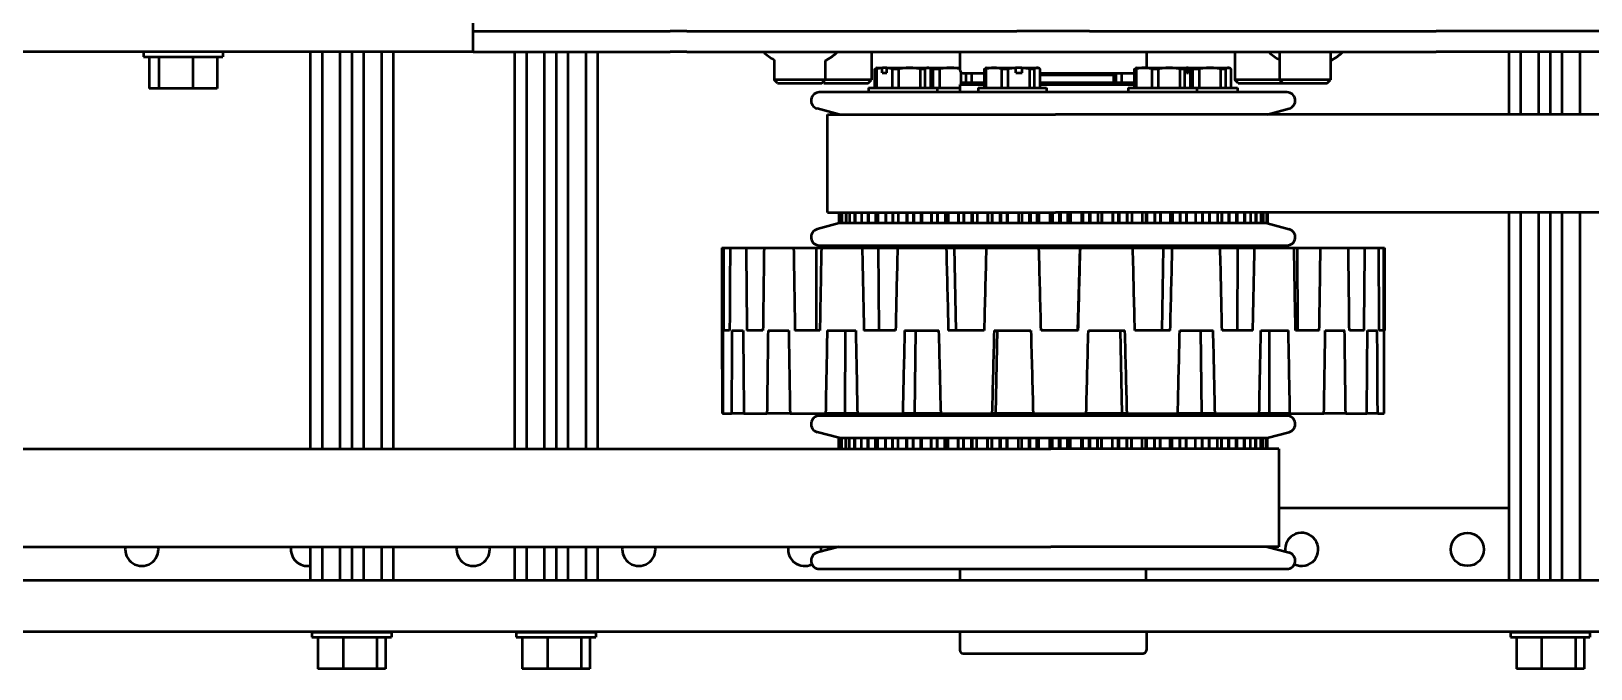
# Model space of a CAD drawing. Header units: inches. Extents: x 7.8 to 84, y 3.4 to 72.4.
# Drawn here: x 17.66 to 27.07, y 3.44 to 7.29 of the extents above; entities that cross this region are included whole.
import ezdxf

# ---------------------------------------------------------------- set-up
doc = ezdxf.new("R2010")
doc.units = ezdxf.units.IN
doc.header["$MEASUREMENT"] = 0
doc.layers.add('Visible (ANSI)', color=7, linetype='Continuous', lineweight=50)

msp = doc.modelspace()

# ---------------------------------------------------------------- linework, layer by layer
at = {"layer": 'Visible (ANSI)'}
for p, q in [((20.3246, 7.1615), (20.3246, 7.349)), ((20.3246, 7.2865), (20.7609, 7.2865)), ((20.7609, 7.2865), (20.862, 7.2865)), ((20.862, 7.2865), (21.5137, 7.2865)), ((21.6148, 7.2865), (21.5137, 7.2865)), ((21.6148, 7.2865), (23.6048, 7.2865)), ((24.0443, 7.2865), (23.6048, 7.2865)), ((24.0443, 7.2865), (26.0343, 7.2865)), ((26.0343, 7.2865), (26.1355, 7.2865)), ((26.7871, 7.2865), (26.1355, 7.2865)), ((26.8883, 7.2865), (26.7871, 7.2865)), ((27.3246, 7.2865), (26.8883, 7.2865)), ((20.3246, 7.1615), (9.5946, 7.1615)), ((18.3346, 7.1615), (18.3346, 7.1315)), ((18.8146, 7.1615), (18.8146, 7.1315)), ((19.3413, 7.1615), (19.3413, 4.7679)), ((19.4122, 7.1615), (19.4122, 4.7679)), ((19.5204, 7.1615), (19.5204, 4.7679)), ((19.5913, 7.1615), (19.5913, 4.7679)), ((19.6622, 7.1615), (19.6622, 4.7679)), ((19.7704, 7.1615), (19.7704, 4.7679)), ((19.8413, 7.1615), (19.8413, 4.7679)), ((20.3246, 7.1615), (20.7609, 7.1615)), ((20.5746, 7.1615), (20.5746, 4.7679)), ((20.6454, 7.1615), (20.6454, 4.7679)), ((20.7537, 7.1615), (20.7537, 4.7679)), ((20.7609, 7.1615), (20.862, 7.1615)), ((20.8246, 7.1615), (20.8246, 4.7679)), ((20.862, 7.1615), (21.5137, 7.1615)), ((20.8954, 7.1615), (20.8954, 4.7679)), ((21.0037, 7.1615), (21.0037, 4.7679)), ((21.0746, 7.1615), (21.0746, 4.7679)), ((21.6148, 7.1615), (21.5137, 7.1615)), ((21.6148, 7.1615), (26.0343, 7.1615)), ((22.7286, 7.1615), (22.7286, 6.9935)), ((23.2621, 7.1615), (23.2621, 7.0544)), ((24.3871, 7.1615), (24.3871, 7.0654)), ((24.9206, 7.1615), (24.9206, 6.9935)), ((25.191, 7.1615), (25.191, 6.9935)), ((25.499, 7.1615), (25.499, 6.9935)), ((26.0343, 7.1615), (26.1355, 7.1615)), ((26.7871, 7.1615), (26.1355, 7.1615)), ((26.5746, 7.1615), (26.5746, 6.7844)), ((26.6454, 7.1615), (26.6454, 6.7844)), ((26.7537, 7.1615), (26.7537, 6.7844)), ((26.8883, 7.1615), (26.7871, 7.1615)), ((26.8246, 7.1615), (26.8246, 6.7844)), ((27.3246, 7.1615), (26.8883, 7.1615)), ((26.8954, 7.1615), (26.8954, 6.7844)), ((27.0037, 7.1615), (27.0037, 6.7844)), ((18.3346, 7.1315), (18.8146, 7.1315)), ((18.3692, 7.1315), (18.3692, 6.9415)), ((18.4267, 7.1315), (18.4267, 6.9415)), ((18.6321, 7.1315), (18.6321, 6.9415)), ((18.7799, 7.1315), (18.7799, 6.9415)), ((22.141, 7.1142), (22.141, 6.9935)), ((22.449, 7.1094), (22.449, 6.9935)), ((22.7618, 7.0654), (22.7561, 7.0627)), ((22.7618, 7.0654), (22.7942, 7.0654)), ((22.7934, 7.0648), (22.7942, 7.0654)), ((22.7934, 7.0352), (22.7934, 7.0648)), ((22.8217, 7.0654), (22.7942, 7.0654)), ((22.8217, 7.0654), (22.8209, 7.0648)), ((22.8209, 7.0352), (22.8209, 7.0648)), ((22.8217, 7.0654), (22.9579, 7.0654)), ((22.9579, 7.0654), (23.0688, 7.0654)), ((23.0688, 7.0654), (23.0743, 7.0654)), ((23.0743, 7.0654), (23.2042, 7.0654)), ((23.0743, 7.0654), (23.08, 7.0627)), ((23.2042, 7.0654), (23.2621, 7.0654)), ((23.422, 7.0654), (23.4163, 7.0627)), ((23.422, 7.0654), (23.4673, 7.0654)), ((23.4673, 7.0654), (23.5989, 7.0654)), ((23.6367, 7.0654), (23.5989, 7.0654)), ((23.5992, 7.0648), (23.5989, 7.0654)), ((23.5992, 7.0352), (23.5992, 7.0648)), ((23.6367, 7.0654), (23.729, 7.0654)), ((23.6367, 7.0654), (23.637, 7.0648)), ((23.637, 7.0352), (23.637, 7.0648)), ((23.729, 7.0654), (23.7345, 7.0654)), ((23.7345, 7.0654), (23.7402, 7.0627)), ((24.3286, 7.0654), (24.3229, 7.0627)), ((24.3286, 7.0654), (24.3739, 7.0654)), ((24.3739, 7.0654), (24.5246, 7.0654)), ((24.5246, 7.0654), (24.6292, 7.0654)), ((24.6395, 7.0654), (24.6292, 7.0654)), ((24.6304, 7.0648), (24.6292, 7.0654)), ((24.6304, 7.0352), (24.6304, 7.0648)), ((24.6395, 7.0654), (24.6411, 7.0654)), ((24.6395, 7.0654), (24.6407, 7.0648)), ((24.6407, 7.0352), (24.6407, 7.0648)), ((24.6411, 7.0654), (24.7709, 7.0654)), ((24.6411, 7.0654), (24.6467, 7.0627)), ((24.7709, 7.0654), (24.8819, 7.0654)), ((24.8819, 7.0654), (24.8874, 7.0654)), ((24.8874, 7.0654), (24.8931, 7.0627)), ((22.449, 6.9935), (22.141, 6.9935)), ((22.161, 6.9735), (22.141, 6.9935)), ((22.161, 6.9735), (22.429, 6.9735)), ((22.429, 6.9735), (22.449, 6.9935)), ((22.4406, 6.9735), (22.4348, 6.9793)), ((22.4406, 6.9735), (22.7086, 6.9735)), ((22.7286, 6.9935), (22.449, 6.9935)), ((22.7086, 6.9735), (22.7286, 6.9935)), ((22.7494, 7.0587), (22.7591, 7.0587)), ((22.7494, 6.9446), (22.7494, 7.0587)), ((22.7591, 7.0587), (22.7591, 6.9446)), ((22.7934, 7.0352), (22.8209, 7.0352)), ((22.8551, 7.0587), (22.8919, 7.0587)), ((22.8551, 6.9446), (22.8551, 7.0587)), ((22.8919, 7.0587), (22.8919, 6.9446)), ((23.0238, 7.0587), (23.0509, 7.0587)), ((23.0238, 6.9446), (23.0238, 7.0587)), ((23.0509, 7.0587), (23.0509, 6.9446)), ((23.0867, 6.9446), (23.0867, 7.0587)), ((23.1015, 7.0587), (23.1383, 7.0587)), ((23.1015, 6.9446), (23.1015, 7.0587)), ((23.1383, 7.0587), (23.1383, 6.9446)), ((23.2726, 6.9744), (23.2626, 6.9644)), ((23.2701, 6.9719), (23.2701, 7.0383)), ((23.4096, 6.9744), (23.2726, 6.9744)), ((23.2821, 7.0344), (23.4096, 7.0344)), ((23.2972, 7.0344), (23.2972, 6.9744)), ((23.333, 6.9744), (23.333, 7.0344)), ((23.4096, 7.0587), (23.4193, 7.0587)), ((23.4096, 6.9446), (23.4096, 7.0587)), ((23.4193, 7.0587), (23.4193, 6.9446)), ((23.5154, 7.0587), (23.5522, 7.0587)), ((23.5154, 6.9446), (23.5154, 7.0587)), ((23.5522, 7.0587), (23.5522, 6.9446)), ((23.5992, 7.0352), (23.637, 7.0352)), ((23.684, 7.0587), (23.7111, 7.0587)), ((23.684, 6.9446), (23.684, 7.0587)), ((23.7111, 7.0587), (23.7111, 6.9446)), ((23.7469, 6.9446), (23.7469, 7.0587)), ((23.7469, 7.0344), (24.3161, 7.0344)), ((23.7469, 7.0244), (24.1883, 7.0244)), ((24.3161, 6.9744), (23.7469, 6.9744)), ((24.1783, 7.0344), (24.1883, 7.0244)), ((24.1883, 7.0244), (24.1883, 6.9744)), ((24.2037, 7.0344), (24.2037, 6.9744)), ((24.2396, 6.9744), (24.2396, 7.0344)), ((24.3161, 7.0587), (24.3258, 7.0587)), ((24.3161, 6.9446), (24.3161, 7.0587)), ((24.3258, 7.0587), (24.3258, 6.9446)), ((24.4219, 7.0587), (24.4587, 7.0587)), ((24.4219, 6.9446), (24.4219, 7.0587)), ((24.4587, 7.0587), (24.4587, 6.9446)), ((24.5906, 7.0587), (24.6176, 7.0587)), ((24.5906, 6.9446), (24.5906, 7.0587)), ((24.6176, 7.0587), (24.6176, 6.9446)), ((24.6304, 7.0352), (24.6407, 7.0352)), ((24.6535, 6.9446), (24.6535, 7.0587)), ((24.6682, 7.0587), (24.705, 7.0587)), ((24.6682, 6.9446), (24.6682, 7.0587)), ((24.705, 7.0587), (24.705, 6.9446)), ((24.8369, 7.0587), (24.864, 7.0587)), ((24.8369, 6.9446), (24.8369, 7.0587)), ((24.864, 7.0587), (24.864, 6.9446)), ((24.8998, 6.9446), (24.8998, 7.0587)), ((25.191, 6.9935), (24.9206, 6.9935)), ((24.9406, 6.9735), (24.9206, 6.9935)), ((24.9406, 6.9735), (25.2086, 6.9735)), ((25.499, 6.9935), (25.191, 6.9935)), ((25.211, 6.9735), (25.191, 6.9935)), ((25.2086, 6.9735), (25.2098, 6.9747)), ((25.211, 6.9735), (25.479, 6.9735)), ((25.479, 6.9735), (25.499, 6.9935)), ((18.4267, 6.9415), (18.3692, 6.9415)), ((18.6321, 6.9415), (18.4267, 6.9415)), ((18.7799, 6.9415), (18.6321, 6.9415)), ((25.2357, 6.9183), (22.4134, 6.9183)), ((22.7111, 6.9446), (23.1251, 6.9446)), ((22.7111, 6.9446), (22.7111, 6.9183)), ((23.1251, 6.9446), (23.2626, 6.9446)), ((23.1251, 6.9446), (23.1251, 6.9183)), ((23.2626, 6.9644), (23.4096, 6.9644)), ((23.2626, 6.9183), (23.2626, 6.9644)), ((23.3713, 6.9446), (23.7853, 6.9446)), ((23.3713, 6.9446), (23.3713, 6.9183)), ((23.7469, 6.9644), (24.3161, 6.9644)), ((23.7853, 6.9446), (23.7853, 6.9183)), ((24.2778, 6.9446), (24.6918, 6.9446)), ((24.2778, 6.9446), (24.2778, 6.9183)), ((24.6918, 6.9446), (24.9381, 6.9446)), ((24.6918, 6.9446), (24.6918, 6.9183)), ((24.9381, 6.9446), (24.9381, 6.9183)), ((22.5333, 6.7844), (22.4005, 6.82)), ((22.4629, 6.7844), (23.8388, 6.7844)), ((22.4629, 6.1938), (22.4629, 6.7844)), ((35.9542, 6.7844), (23.8388, 6.7844)), ((25.1158, 6.7844), (25.2486, 6.82)), ((22.5333, 6.1284), (22.4005, 6.0928)), ((22.4629, 6.1938), (23.8388, 6.1938)), ((22.5311, 6.1938), (22.5311, 6.1284)), ((22.5323, 6.1284), (22.5311, 6.1284)), ((22.5311, 6.1284), (22.5311, 6.1284)), ((22.5351, 6.1284), (22.5323, 6.1284)), ((22.5491, 6.1284), (22.5351, 6.1284)), ((22.5472, 6.1938), (22.5472, 6.1284)), ((22.5491, 6.1938), (22.5491, 6.1284)), ((22.5494, 6.1284), (22.5491, 6.1284)), ((22.5558, 6.1284), (22.5494, 6.1284)), ((22.5599, 6.1284), (22.5558, 6.1284)), ((22.5953, 6.1284), (22.5599, 6.1284)), ((22.5729, 6.1938), (22.5729, 6.1284)), ((22.5764, 6.1938), (22.5764, 6.1284)), ((22.5953, 6.1938), (22.5953, 6.1284)), ((22.5961, 6.1284), (22.5953, 6.1284)), ((22.6077, 6.1284), (22.5961, 6.1284)), ((22.6128, 6.1284), (22.6077, 6.1284)), ((22.6686, 6.1284), (22.6128, 6.1284)), ((22.6265, 6.1938), (22.6265, 6.1284)), ((22.63, 6.1938), (22.63, 6.1284)), ((22.6686, 6.1938), (22.6686, 6.1284)), ((22.6702, 6.1284), (22.6686, 6.1284)), ((22.6868, 6.1284), (22.6702, 6.1284)), ((22.6929, 6.1284), (22.6868, 6.1284)), ((22.7674, 6.1284), (22.6929, 6.1284)), ((22.7069, 6.1938), (22.7069, 6.1284)), ((22.7102, 6.1938), (22.7102, 6.1284)), ((22.7526, 6.1938), (22.7526, 6.1284)), ((22.7548, 6.1938), (22.7548, 6.1284)), ((22.7673, 6.1938), (22.7673, 6.1284)), ((22.7702, 6.1284), (22.7674, 6.1284)), ((22.7912, 6.1284), (22.7702, 6.1284)), ((22.7982, 6.1284), (22.7912, 6.1284)), ((22.8897, 6.1284), (22.7982, 6.1284)), ((22.8123, 6.1938), (22.8123, 6.1284)), ((22.8153, 6.1938), (22.8153, 6.1284)), ((22.8558, 6.1938), (22.8558, 6.1284)), ((22.8581, 6.1938), (22.8581, 6.1284)), ((22.8894, 6.1938), (22.8894, 6.1284)), ((22.8937, 6.1284), (22.8897, 6.1284)), ((22.9188, 6.1284), (22.8937, 6.1284)), ((22.9264, 6.1284), (22.9188, 6.1284)), ((23.0329, 6.1284), (22.9264, 6.1284)), ((22.9403, 6.1938), (22.9403, 6.1284)), ((22.943, 6.1938), (22.943, 6.1284)), ((22.9807, 6.1938), (22.9807, 6.1284)), ((22.9829, 6.1938), (22.9829, 6.1284)), ((23.0267, 6.1938), (23.0267, 6.1284)), ((23.0317, 6.1938), (23.0317, 6.1284)), ((23.032, 6.1938), (23.032, 6.1284)), ((23.038, 6.1284), (23.0329, 6.1284)), ((23.0666, 6.1284), (23.038, 6.1284)), ((23.0747, 6.1284), (23.0666, 6.1284)), ((23.1938, 6.1284), (23.0747, 6.1284)), ((23.088, 6.1938), (23.088, 6.1284)), ((23.0904, 6.1938), (23.0904, 6.1284)), ((23.1244, 6.1938), (23.1244, 6.1284)), ((23.1266, 6.1938), (23.1266, 6.1284)), ((23.172, 6.1938), (23.172, 6.1284)), ((23.1775, 6.1938), (23.1775, 6.1284)), ((23.1919, 6.1938), (23.1919, 6.1284)), ((23.1998, 6.1284), (23.1938, 6.1284)), ((23.2313, 6.1284), (23.1998, 6.1284)), ((23.2398, 6.1284), (23.2313, 6.1284)), ((23.3687, 6.1284), (23.2398, 6.1284)), ((23.2522, 6.1938), (23.2522, 6.1284)), ((23.2542, 6.1938), (23.2542, 6.1284)), ((23.2838, 6.1938), (23.2838, 6.1284)), ((23.2859, 6.1938), (23.2859, 6.1284)), ((23.3318, 6.1938), (23.3318, 6.1284)), ((23.3378, 6.1938), (23.3378, 6.1284)), ((23.3653, 6.1938), (23.3653, 6.1284)), ((23.3757, 6.1284), (23.3687, 6.1284)), ((23.4092, 6.1284), (23.3757, 6.1284)), ((23.4179, 6.1284), (23.4092, 6.1284)), ((23.5539, 6.1284), (23.4179, 6.1284)), ((23.4292, 6.1938), (23.4292, 6.1284)), ((23.4307, 6.1938), (23.4307, 6.1284)), ((23.4553, 6.1938), (23.4553, 6.1284)), ((23.4571, 6.1938), (23.4571, 6.1284)), ((23.5026, 6.1938), (23.5026, 6.1284)), ((23.5089, 6.1938), (23.5089, 6.1284)), ((23.5448, 6.1938), (23.5448, 6.1284)), ((23.5458, 6.1938), (23.5458, 6.1284)), ((23.5484, 6.1938), (23.5484, 6.1284)), ((23.5615, 6.1284), (23.5539, 6.1284)), ((23.5965, 6.1284), (23.5615, 6.1284)), ((23.6051, 6.1284), (23.5965, 6.1284)), ((23.7451, 6.1284), (23.6051, 6.1284)), ((23.615, 6.1938), (23.615, 6.1284)), ((23.616, 6.1938), (23.616, 6.1284)), ((23.635, 6.1938), (23.635, 6.1284)), ((23.6366, 6.1938), (23.6366, 6.1284)), ((23.6806, 6.1938), (23.6806, 6.1284)), ((23.6871, 6.1938), (23.6871, 6.1284)), ((23.7268, 6.1938), (23.7268, 6.1284)), ((23.7281, 6.1938), (23.7281, 6.1284)), ((23.7376, 6.1938), (23.7376, 6.1284)), ((23.7378, 6.1938), (23.7378, 6.1284)), ((23.7532, 6.1284), (23.7451, 6.1284)), ((23.7888, 6.1284), (23.7532, 6.1284)), ((23.7972, 6.1284), (23.7888, 6.1284)), ((23.9381, 6.1284), (23.7972, 6.1284)), ((23.8055, 6.1938), (23.8055, 6.1284)), ((23.806, 6.1938), (23.806, 6.1284)), ((23.8189, 6.1938), (23.8189, 6.1284)), ((23.8203, 6.1938), (23.8203, 6.1284)), ((36.4519, 6.1938), (23.8388, 6.1938)), ((23.8618, 6.1938), (23.8618, 6.1284)), ((23.8684, 6.1938), (23.8684, 6.1284)), ((23.9111, 6.1938), (23.9111, 6.1284)), ((23.9126, 6.1938), (23.9126, 6.1284)), ((23.9283, 6.1938), (23.9283, 6.1284)), ((23.929, 6.1938), (23.929, 6.1284)), ((23.9465, 6.1284), (23.9381, 6.1284)), ((23.982, 6.1284), (23.9465, 6.1284)), ((23.9899, 6.1284), (23.982, 6.1284)), ((24.1285, 6.1284), (23.9899, 6.1284)), ((23.9964, 6.1938), (23.9964, 6.1284)), ((23.9964, 6.1938), (23.9964, 6.1284)), ((24.003, 6.1938), (24.003, 6.1284)), ((24.0041, 6.1938), (24.0041, 6.1284)), ((24.0422, 6.1938), (24.0422, 6.1284)), ((24.0487, 6.1938), (24.0487, 6.1284)), ((24.0934, 6.1938), (24.0934, 6.1284)), ((24.0952, 6.1938), (24.0952, 6.1284)), ((24.1167, 6.1938), (24.1167, 6.1284)), ((24.1179, 6.1938), (24.1179, 6.1284)), ((24.1371, 6.1284), (24.1285, 6.1284)), ((24.1716, 6.1284), (24.1371, 6.1284)), ((24.1789, 6.1284), (24.1716, 6.1284)), ((24.3122, 6.1284), (24.1789, 6.1284)), ((24.1835, 6.1938), (24.1835, 6.1284)), ((24.1839, 6.1938), (24.1839, 6.1284)), ((24.2177, 6.1938), (24.2177, 6.1284)), ((24.224, 6.1938), (24.224, 6.1284)), ((24.2697, 6.1938), (24.2697, 6.1284)), ((24.2717, 6.1938), (24.2717, 6.1284)), ((24.2986, 6.1938), (24.2986, 6.1284)), ((24.3003, 6.1938), (24.3003, 6.1284)), ((24.3207, 6.1284), (24.3122, 6.1284)), ((24.3535, 6.1284), (24.3207, 6.1284)), ((24.36, 6.1284), (24.3535, 6.1284)), ((24.4849, 6.1284), (24.36, 6.1284)), ((24.3627, 6.1938), (24.3627, 6.1284)), ((24.3845, 6.1938), (24.3845, 6.1284)), ((24.3903, 6.1938), (24.3903, 6.1284)), ((24.4361, 6.1938), (24.4361, 6.1284)), ((24.4382, 6.1938), (24.4382, 6.1284)), ((24.4699, 6.1938), (24.4699, 6.1284)), ((24.4721, 6.1938), (24.4721, 6.1284)), ((24.4933, 6.1284), (24.4849, 6.1284)), ((24.5235, 6.1284), (24.4933, 6.1284)), ((24.5292, 6.1284), (24.5235, 6.1284)), ((24.6429, 6.1284), (24.5292, 6.1284)), ((24.5306, 6.1938), (24.5306, 6.1284)), ((24.5387, 6.1938), (24.5387, 6.1284)), ((24.544, 6.1938), (24.544, 6.1284)), ((24.5888, 6.1938), (24.5888, 6.1284)), ((24.591, 6.1938), (24.591, 6.1284)), ((24.6268, 6.1938), (24.6268, 6.1284)), ((24.6293, 6.1938), (24.6293, 6.1284)), ((24.6509, 6.1284), (24.6429, 6.1284)), ((24.678, 6.1284), (24.6509, 6.1284)), ((24.6826, 6.1284), (24.678, 6.1284)), ((24.7826, 6.1284), (24.6826, 6.1284)), ((24.6832, 6.1938), (24.6832, 6.1284)), ((24.7244, 6.1938), (24.7244, 6.1284)), ((24.7267, 6.1938), (24.7267, 6.1284)), ((24.7657, 6.1938), (24.7657, 6.1284)), ((24.7686, 6.1938), (24.7686, 6.1284)), ((24.79, 6.1284), (24.7826, 6.1284)), ((24.8133, 6.1284), (24.79, 6.1284)), ((24.8168, 6.1284), (24.8133, 6.1284)), ((24.901, 6.1284), (24.8168, 6.1284)), ((24.817, 6.1938), (24.817, 6.1284)), ((24.84, 6.1938), (24.84, 6.1284)), ((24.8422, 6.1938), (24.8422, 6.1284)), ((24.8837, 6.1938), (24.8837, 6.1284)), ((24.8868, 6.1938), (24.8868, 6.1284)), ((24.9076, 6.1284), (24.901, 6.1284)), ((24.9266, 6.1284), (24.9076, 6.1284)), ((24.9289, 6.1284), (24.9266, 6.1284)), ((24.9289, 6.1938), (24.9289, 6.1284)), ((24.9953, 6.1284), (24.9289, 6.1284)), ((24.9328, 6.1938), (24.9328, 6.1284)), ((24.935, 6.1938), (24.935, 6.1284)), ((24.978, 6.1938), (24.978, 6.1284)), ((24.9813, 6.1938), (24.9813, 6.1284)), ((25.0009, 6.1284), (24.9953, 6.1284)), ((25.0153, 6.1284), (25.0009, 6.1284)), ((25.0165, 6.1284), (25.0153, 6.1284)), ((25.0165, 6.1938), (25.0165, 6.1284)), ((25.0634, 6.1284), (25.0165, 6.1284)), ((25.0465, 6.1938), (25.0465, 6.1284)), ((25.05, 6.1938), (25.05, 6.1284)), ((25.068, 6.1284), (25.0634, 6.1284)), ((25.0774, 6.1284), (25.068, 6.1284)), ((25.0779, 6.1284), (25.0774, 6.1284)), ((25.0779, 6.1938), (25.0779, 6.1284)), ((25.1038, 6.1284), (25.0779, 6.1284)), ((25.0877, 6.1938), (25.0877, 6.1284)), ((25.0912, 6.1938), (25.0912, 6.1284)), ((25.1073, 6.1284), (25.1038, 6.1284)), ((25.1115, 6.1284), (25.1073, 6.1284)), ((25.1115, 6.1938), (25.1115, 6.1284)), ((25.1158, 6.1284), (25.1115, 6.1284)), ((25.1115, 6.1284), (25.1115, 6.1284)), ((25.118, 6.1284), (25.1158, 6.1284)), ((25.1158, 6.1284), (25.2486, 6.0928)), ((25.118, 6.1938), (25.118, 6.1284)), ((26.5746, 6.1938), (26.5746, 3.974)), ((26.6454, 6.1938), (26.6454, 3.974)), ((26.7537, 6.1938), (26.7537, 3.974)), ((26.8246, 6.1938), (26.8246, 3.974)), ((26.8954, 6.1938), (26.8954, 3.974)), ((27.0037, 6.1938), (27.0037, 3.974)), ((21.8246, 5.9809), (21.8346, 5.9809)), ((21.8246, 5.9809), (21.8246, 5.4809)), ((21.8346, 5.9809), (21.875, 5.9809)), ((21.875, 5.9809), (21.9714, 5.9809)), ((21.9714, 5.9809), (22.0798, 5.9809)), ((22.0798, 5.9809), (22.2584, 5.9809)), ((22.2584, 5.9809), (22.3948, 5.9809)), ((22.3948, 5.9809), (22.3938, 5.4809)), ((22.3948, 5.9809), (22.4258, 5.9809)), ((22.4134, 5.9945), (25.2357, 5.9945)), ((22.4258, 5.9809), (22.6723, 5.9809)), ((22.6723, 5.9809), (22.7685, 5.9809)), ((22.7685, 5.9809), (22.8852, 5.9809)), ((22.7685, 5.9809), (22.7728, 5.4809)), ((22.8852, 5.9809), (23.1795, 5.9809)), ((23.1795, 5.9809), (23.2278, 5.9809)), ((23.2278, 5.9809), (23.4208, 5.9809)), ((23.2278, 5.9809), (23.237, 5.4809)), ((23.4208, 5.9809), (23.739, 5.9809)), ((23.739, 5.9809), (23.9853, 5.9809)), ((23.9853, 5.9809), (23.9725, 5.4809)), ((23.9853, 5.9809), (23.989, 5.9809)), ((23.989, 5.9809), (24.3054, 5.9809)), ((24.3054, 5.9809), (24.4887, 5.9809)), ((24.4887, 5.9809), (24.4801, 5.4809)), ((24.4887, 5.9809), (24.5439, 5.9809)), ((24.5439, 5.9809), (24.8329, 5.9809)), ((24.6633, 5.9945), (24.6636, 5.981)), ((24.8156, 5.9945), (24.8159, 5.9809)), ((24.8329, 5.9809), (24.9382, 5.9809)), ((24.9382, 5.9809), (24.9346, 5.4809)), ((24.9382, 5.9809), (25.0405, 5.9809)), ((25.0405, 5.9809), (25.2787, 5.9809)), ((25.2787, 5.9809), (25.2975, 5.9809)), ((25.2975, 5.9809), (25.4386, 5.9809)), ((25.2975, 5.9809), (25.2992, 5.4809)), ((25.4386, 5.9809), (25.6066, 5.9809)), ((25.6066, 5.9809), (25.706, 5.9809)), ((25.706, 5.9809), (25.7902, 5.9809)), ((25.7902, 5.9809), (25.8209, 5.9809)), ((25.8209, 5.9809), (25.8246, 5.9809)), ((25.8246, 5.9809), (25.8246, 5.4809)), ((21.8246, 5.4809), (21.8303, 5.4809)), ((21.8721, 5.4809), (21.8359, 5.4809)), ((21.8864, 5.4809), (21.9537, 5.4809)), ((22.0734, 5.4809), (21.9764, 5.4809)), ((22.104, 5.4809), (22.2287, 5.4809)), ((22.4165, 5.4809), (22.2666, 5.4809)), ((22.461, 5.4809), (22.633, 5.4809)), ((22.5689, 4.9809), (22.5705, 5.4809)), ((22.8737, 5.4809), (22.6831, 5.4809)), ((22.9284, 5.4809), (23.1338, 5.4809)), ((22.9896, 4.9809), (22.9964, 5.4809)), ((23.4079, 5.4809), (23.192, 5.4809)), ((23.4684, 5.4809), (23.6905, 5.4809)), ((23.4781, 4.9809), (23.4894, 5.4809)), ((23.9759, 5.4809), (23.7521, 5.4809)), ((24.0373, 5.4809), (24.2582, 5.4809)), ((24.2413, 4.9809), (24.2304, 5.4809)), ((24.5316, 5.4809), (24.3182, 5.4809)), ((24.589, 5.4809), (24.7907, 5.4809)), ((24.7226, 4.9809), (24.7165, 5.4809)), ((25.0301, 5.4809), (24.8442, 5.4809)), ((25.0787, 5.4809), (25.2449, 5.4809)), ((25.1312, 4.9809), (25.1302, 5.4809)), ((25.4308, 5.4809), (25.2876, 5.4809)), ((25.4668, 5.4809), (25.5841, 5.4809)), ((25.7015, 5.4809), (25.6126, 5.4809)), ((25.7219, 5.4809), (25.7807, 5.4809)), ((25.8201, 5.4809), (25.7926, 5.4809)), ((25.8233, 5.4809), (25.8246, 5.4809)), ((21.8314, 4.9809), (21.8264, 4.9809)), ((21.8314, 4.9809), (21.8832, 4.9809)), ((21.9584, 4.9809), (21.8832, 4.9809)), ((21.9584, 4.9809), (22.0974, 4.9809)), ((22.2366, 4.9809), (22.0974, 4.9809)), ((22.2366, 4.9809), (22.4514, 4.9809)), ((25.2357, 4.9673), (22.4134, 4.9673)), ((22.5689, 4.9809), (22.4514, 4.9809)), ((22.6435, 4.9809), (22.5689, 4.9809)), ((22.6435, 4.9809), (22.9167, 4.9809)), ((22.9896, 4.9809), (22.9167, 4.9809)), ((23.1461, 4.9809), (22.9896, 4.9809)), ((23.1461, 4.9809), (23.4555, 4.9809)), ((23.4781, 4.9809), (23.4555, 4.9809)), ((23.7036, 4.9809), (23.4781, 4.9809)), ((23.5448, 4.9809), (23.5448, 4.9673)), ((23.7036, 4.9809), (24.0243, 4.9809)), ((23.7463, 4.9809), (23.7463, 4.9673)), ((24.2413, 4.9809), (24.0243, 4.9809)), ((24.026, 4.9809), (24.026, 4.9673)), ((24.1043, 4.9809), (24.1043, 4.9673)), ((24.271, 4.9809), (24.2413, 4.9809)), ((24.271, 4.9809), (24.5768, 4.9809)), ((24.7226, 4.9809), (24.5768, 4.9809)), ((24.8021, 4.9809), (24.7226, 4.9809)), ((24.8021, 4.9809), (25.0684, 4.9809)), ((25.1312, 4.9809), (25.0684, 4.9809)), ((25.2541, 4.9809), (25.1312, 4.9809)), ((25.2541, 4.9809), (25.4593, 4.9809)), ((25.5903, 4.9809), (25.4593, 4.9809)), ((25.5903, 4.9809), (25.7177, 4.9809)), ((25.7834, 4.9809), (25.7177, 4.9809)), ((25.7834, 4.9809), (25.8228, 4.9809)), ((22.5333, 4.8334), (22.4005, 4.869)), ((22.5311, 4.8334), (22.5312, 4.8334)), ((22.5311, 4.7679), (22.5311, 4.8334)), ((22.5312, 4.8334), (22.5323, 4.8334)), ((22.5323, 4.8334), (22.5352, 4.8334)), ((22.5352, 4.8334), (22.5491, 4.8334)), ((22.5472, 4.7679), (22.5472, 4.8334)), ((22.5491, 4.8334), (22.5494, 4.8334)), ((22.5491, 4.7679), (22.5491, 4.8334)), ((22.5494, 4.8334), (22.5558, 4.8334)), ((22.5558, 4.8334), (22.5598, 4.8334)), ((22.5598, 4.8334), (22.5953, 4.8334)), ((22.5729, 4.7679), (22.5729, 4.8334)), ((22.5764, 4.7679), (22.5764, 4.8334)), ((22.5953, 4.8334), (22.596, 4.8334)), ((22.5953, 4.7679), (22.5953, 4.8334)), ((22.596, 4.8334), (22.6077, 4.8334)), ((22.6077, 4.8334), (22.6128, 4.8334)), ((22.6128, 4.8334), (22.6685, 4.8334)), ((22.6265, 4.7679), (22.6265, 4.8334)), ((22.6299, 4.7679), (22.6299, 4.8334)), ((22.6685, 4.8334), (22.6702, 4.8334)), ((22.6685, 4.7679), (22.6685, 4.8334)), ((22.6702, 4.8334), (22.6867, 4.8334)), ((22.6867, 4.8334), (22.6928, 4.8334)), ((22.6928, 4.8334), (22.7673, 4.8334)), ((22.7069, 4.7679), (22.7069, 4.8334)), ((22.7101, 4.7679), (22.7101, 4.8334)), ((22.7525, 4.7679), (22.7525, 4.8334)), ((22.7547, 4.7679), (22.7547, 4.8334)), ((22.7673, 4.8334), (22.7701, 4.8334)), ((22.7673, 4.7679), (22.7673, 4.8334)), ((22.7701, 4.8334), (22.7911, 4.8334)), ((22.7911, 4.8334), (22.7981, 4.8334)), ((22.7981, 4.8334), (22.8896, 4.8334)), ((22.8122, 4.7679), (22.8122, 4.8334)), ((22.8153, 4.7679), (22.8153, 4.8334)), ((22.8557, 4.7679), (22.8557, 4.8334)), ((22.858, 4.7679), (22.858, 4.8334)), ((22.8893, 4.7679), (22.8893, 4.8334)), ((22.8896, 4.8334), (22.8936, 4.8334)), ((22.8936, 4.8334), (22.9187, 4.8334)), ((22.9187, 4.8334), (22.9263, 4.8334)), ((22.9263, 4.8334), (23.0327, 4.8334)), ((22.9402, 4.7679), (22.9402, 4.8334)), ((22.9429, 4.7679), (22.9429, 4.8334)), ((22.9806, 4.7679), (22.9806, 4.8334)), ((22.9828, 4.7679), (22.9828, 4.8334)), ((23.0266, 4.7679), (23.0266, 4.8334)), ((23.0316, 4.7679), (23.0316, 4.8334)), ((23.0318, 4.7679), (23.0318, 4.8334)), ((23.0327, 4.8334), (23.0378, 4.8334)), ((23.0378, 4.8334), (23.0664, 4.8334)), ((23.0664, 4.8334), (23.0746, 4.8334)), ((23.0746, 4.8334), (23.1936, 4.8334)), ((23.0879, 4.7679), (23.0879, 4.8334)), ((23.0903, 4.7679), (23.0903, 4.8334)), ((23.1243, 4.7679), (23.1243, 4.8334)), ((23.1265, 4.7679), (23.1265, 4.8334)), ((23.1718, 4.7679), (23.1718, 4.8334)), ((23.1774, 4.7679), (23.1774, 4.8334)), ((23.1917, 4.7679), (23.1917, 4.8334)), ((23.1936, 4.8334), (23.1997, 4.8334)), ((23.1997, 4.8334), (23.2311, 4.8334)), ((23.2311, 4.8334), (23.2396, 4.8334)), ((23.2396, 4.8334), (23.3686, 4.8334)), ((23.2521, 4.7679), (23.2521, 4.8334)), ((23.254, 4.7679), (23.254, 4.8334)), ((23.2837, 4.7679), (23.2837, 4.8334)), ((23.2857, 4.7679), (23.2857, 4.8334)), ((23.3316, 4.7679), (23.3316, 4.8334)), ((23.3377, 4.7679), (23.3377, 4.8334)), ((23.3651, 4.7679), (23.3651, 4.8334)), ((23.3686, 4.8334), (23.3755, 4.8334)), ((23.3755, 4.8334), (23.4091, 4.8334)), ((23.4091, 4.8334), (23.4177, 4.8334)), ((23.4177, 4.8334), (23.5537, 4.8334)), ((23.429, 4.7679), (23.429, 4.8334)), ((23.4305, 4.7679), (23.4305, 4.8334)), ((23.4551, 4.7679), (23.4551, 4.8334)), ((23.457, 4.7679), (23.457, 4.8334)), ((23.5024, 4.7679), (23.5024, 4.8334)), ((23.5088, 4.7679), (23.5088, 4.8334)), ((23.5446, 4.7679), (23.5446, 4.8334)), ((23.5456, 4.7679), (23.5456, 4.8334)), ((23.5483, 4.7679), (23.5483, 4.8334)), ((23.5537, 4.8334), (23.5613, 4.8334)), ((23.5613, 4.8334), (23.5963, 4.8334)), ((23.5963, 4.8334), (23.6049, 4.8334)), ((23.6049, 4.8334), (23.7449, 4.8334)), ((23.6148, 4.7679), (23.6148, 4.8334)), ((23.6158, 4.7679), (23.6158, 4.8334)), ((23.6348, 4.7679), (23.6348, 4.8334)), ((23.6365, 4.7679), (23.6365, 4.8334)), ((23.6804, 4.7679), (23.6804, 4.8334)), ((23.687, 4.7679), (23.687, 4.8334)), ((23.7267, 4.7679), (23.7267, 4.8334)), ((23.728, 4.7679), (23.728, 4.8334)), ((23.7374, 4.7679), (23.7374, 4.8334)), ((23.7376, 4.7679), (23.7376, 4.8334)), ((23.7449, 4.8334), (23.7531, 4.8334)), ((23.7531, 4.8334), (23.7887, 4.8334)), ((23.7887, 4.8334), (23.797, 4.8334)), ((23.797, 4.8334), (23.9379, 4.8334)), ((23.8053, 4.7679), (23.8053, 4.8334)), ((23.8058, 4.7679), (23.8058, 4.8334)), ((23.8187, 4.7679), (23.8187, 4.8334)), ((23.8202, 4.7679), (23.8202, 4.8334)), ((23.8616, 4.7679), (23.8616, 4.8334)), ((23.8682, 4.7679), (23.8682, 4.8334)), ((23.9109, 4.7679), (23.9109, 4.8334)), ((23.9125, 4.7679), (23.9125, 4.8334)), ((23.9281, 4.7679), (23.9281, 4.8334)), ((23.9289, 4.7679), (23.9289, 4.8334)), ((23.9379, 4.8334), (23.9464, 4.8334)), ((23.9464, 4.8334), (23.9818, 4.8334)), ((23.9818, 4.8334), (23.9897, 4.8334)), ((23.9897, 4.8334), (24.1283, 4.8334)), ((23.9962, 4.7679), (23.9962, 4.8334)), ((23.9962, 4.7679), (23.9962, 4.8334)), ((24.0028, 4.7679), (24.0028, 4.8334)), ((24.004, 4.7679), (24.004, 4.8334)), ((24.042, 4.7679), (24.042, 4.8334)), ((24.0485, 4.7679), (24.0485, 4.8334)), ((24.0933, 4.7679), (24.0933, 4.8334)), ((24.095, 4.7679), (24.095, 4.8334)), ((24.1166, 4.7679), (24.1166, 4.8334)), ((24.1178, 4.7679), (24.1178, 4.8334)), ((24.1283, 4.8334), (24.137, 4.8334)), ((24.137, 4.8334), (24.1714, 4.8334)), ((24.1714, 4.8334), (24.1788, 4.8334)), ((24.1788, 4.8334), (24.312, 4.8334)), ((24.1833, 4.7679), (24.1833, 4.8334)), ((24.1838, 4.7679), (24.1838, 4.8334)), ((24.2176, 4.7679), (24.2176, 4.8334)), ((24.2238, 4.7679), (24.2238, 4.8334)), ((24.2696, 4.7679), (24.2696, 4.8334)), ((24.2716, 4.7679), (24.2716, 4.8334)), ((24.2984, 4.7679), (24.2984, 4.8334)), ((24.3002, 4.7679), (24.3002, 4.8334)), ((24.312, 4.8334), (24.3206, 4.8334)), ((24.3206, 4.8334), (24.3533, 4.8334)), ((24.3533, 4.8334), (24.3599, 4.8334)), ((24.3599, 4.8334), (24.4848, 4.8334)), ((24.3626, 4.7679), (24.3626, 4.8334)), ((24.3843, 4.7679), (24.3843, 4.8334)), ((24.3902, 4.7679), (24.3902, 4.8334)), ((24.436, 4.7679), (24.436, 4.8334)), ((24.4381, 4.7679), (24.4381, 4.8334)), ((24.4698, 4.7679), (24.4698, 4.8334)), ((24.4719, 4.7679), (24.4719, 4.8334)), ((24.4848, 4.8334), (24.4931, 4.8334)), ((24.4931, 4.8334), (24.5234, 4.8334)), ((24.5234, 4.8334), (24.529, 4.8334)), ((24.529, 4.8334), (24.6428, 4.8334)), ((24.5304, 4.7679), (24.5304, 4.8334)), ((24.5386, 4.7679), (24.5386, 4.8334)), ((24.5439, 4.7679), (24.5439, 4.8334)), ((24.5887, 4.7679), (24.5887, 4.8334)), ((24.5909, 4.7679), (24.5909, 4.8334)), ((24.6267, 4.7679), (24.6267, 4.8334)), ((24.6292, 4.7679), (24.6292, 4.8334)), ((24.6428, 4.8334), (24.6507, 4.8334)), ((24.6507, 4.8334), (24.6778, 4.8334)), ((24.6778, 4.8334), (24.6825, 4.8334)), ((24.6825, 4.8334), (24.7825, 4.8334)), ((24.6831, 4.7679), (24.6831, 4.8334)), ((24.7243, 4.7679), (24.7243, 4.8334)), ((24.7266, 4.7679), (24.7266, 4.8334)), ((24.7656, 4.7679), (24.7656, 4.8334)), ((24.7685, 4.7679), (24.7685, 4.8334)), ((24.7825, 4.8334), (24.7899, 4.8334)), ((24.7899, 4.8334), (24.8132, 4.8334)), ((24.8132, 4.8334), (24.8167, 4.8334)), ((24.8167, 4.8334), (24.9009, 4.8334)), ((24.8169, 4.7679), (24.8169, 4.8334)), ((24.8399, 4.7679), (24.8399, 4.8334)), ((24.8422, 4.7679), (24.8422, 4.8334)), ((24.8836, 4.7679), (24.8836, 4.8334)), ((24.8868, 4.7679), (24.8868, 4.8334)), ((24.9009, 4.8334), (24.9075, 4.8334)), ((24.9075, 4.8334), (24.9266, 4.8334)), ((24.9266, 4.8334), (24.9288, 4.8334)), ((24.9288, 4.8334), (24.9952, 4.8334)), ((24.9288, 4.7679), (24.9288, 4.8334)), ((24.9328, 4.7679), (24.9328, 4.8334)), ((24.935, 4.7679), (24.935, 4.8334)), ((24.9779, 4.7679), (24.9779, 4.8334)), ((24.9813, 4.7679), (24.9813, 4.8334)), ((24.9952, 4.8334), (25.0009, 4.8334)), ((25.0009, 4.8334), (25.0153, 4.8334)), ((25.0153, 4.8334), (25.0165, 4.8334)), ((25.0165, 4.8334), (25.0634, 4.8334)), ((25.0165, 4.7679), (25.0165, 4.8334)), ((25.0464, 4.7679), (25.0464, 4.8334)), ((25.0499, 4.7679), (25.0499, 4.8334)), ((25.0634, 4.8334), (25.068, 4.8334)), ((25.068, 4.8334), (25.0774, 4.8334)), ((25.0774, 4.8334), (25.0778, 4.8334)), ((25.0778, 4.8334), (25.1038, 4.8334)), ((25.0778, 4.7679), (25.0778, 4.8334)), ((25.0877, 4.7679), (25.0877, 4.8334)), ((25.0912, 4.7679), (25.0912, 4.8334)), ((25.1038, 4.8334), (25.1073, 4.8334)), ((25.1073, 4.8334), (25.1115, 4.8334)), ((25.1115, 4.8334), (25.1159, 4.8334)), ((25.1115, 4.8334), (25.1115, 4.8334)), ((25.1115, 4.7679), (25.1115, 4.8334)), ((25.1159, 4.8334), (25.2487, 4.869)), ((25.1159, 4.8334), (25.118, 4.8334)), ((25.118, 4.7679), (25.118, 4.8334)), ((11.1972, 4.7679), (23.8103, 4.7679)), ((25.1863, 4.7679), (23.8103, 4.7679)), ((25.1863, 4.7679), (25.1863, 4.1774)), ((25.1863, 4.4115), (26.5746, 4.4115)), ((11.1972, 4.1774), (23.8103, 4.1774)), ((19.3413, 4.1774), (19.3413, 3.974)), ((19.4122, 4.1774), (19.4122, 3.974)), ((19.5204, 4.1774), (19.5204, 3.974)), ((19.5913, 4.1774), (19.5913, 3.974)), ((19.6622, 4.1774), (19.6622, 3.974)), ((19.7704, 4.1774), (19.7704, 3.974)), ((19.8413, 4.1774), (19.8413, 3.974)), ((20.5746, 4.1774), (20.5746, 3.974)), ((20.6454, 4.1774), (20.6454, 3.974)), ((20.7537, 4.1774), (20.7537, 3.974)), ((20.8246, 4.1774), (20.8246, 3.974)), ((20.8954, 4.1774), (20.8954, 3.974)), ((21.0037, 4.1774), (21.0037, 3.974)), ((21.0746, 4.1774), (21.0746, 3.974)), ((22.5333, 4.1774), (22.4005, 4.1418)), ((25.1863, 4.1774), (23.8103, 4.1774)), ((25.1159, 4.1774), (25.2487, 4.1418)), ((38.8246, 3.974), (8.8246, 3.974)), ((22.4134, 4.0435), (25.2357, 4.0435)), ((23.2626, 3.974), (23.2626, 4.0435)), ((24.3866, 3.974), (24.3866, 4.0435)), ((8.8246, 3.6665), (38.8246, 3.6665)), ((19.3513, 3.6615), (19.8313, 3.6615)), ((19.3513, 3.6615), (19.3513, 3.6315)), ((19.3513, 3.6315), (19.8313, 3.6315)), ((19.3874, 3.6315), (19.3874, 3.4415)), ((19.4663, 3.6665), (19.4663, 3.6615)), ((19.5392, 3.6315), (19.5392, 3.4415)), ((19.7163, 3.6665), (19.7163, 3.6615)), ((19.7431, 3.6315), (19.7431, 3.4415)), ((19.7952, 3.6315), (19.7952, 3.4415)), ((19.8313, 3.6615), (19.8313, 3.6315)), ((20.5846, 3.6615), (21.0646, 3.6615)), ((20.5846, 3.6615), (20.5846, 3.6315)), ((20.5846, 3.6315), (21.0646, 3.6315)), ((20.6206, 3.6315), (20.6206, 3.4415)), ((20.6996, 3.6665), (20.6996, 3.6615)), ((20.7724, 3.6315), (20.7724, 3.4415)), ((20.9496, 3.6665), (20.9496, 3.6615)), ((20.9763, 3.6315), (20.9763, 3.4415)), ((21.0285, 3.6315), (21.0285, 3.4415)), ((21.0646, 3.6615), (21.0646, 3.6315)), ((23.2621, 3.6665), (23.2621, 3.5544)), ((24.3871, 3.6665), (24.3871, 3.5544)), ((26.5846, 3.6615), (27.0646, 3.6615)), ((26.5846, 3.6615), (26.5846, 3.6315)), ((26.5846, 3.6315), (27.0646, 3.6315)), ((26.6206, 3.6315), (26.6206, 3.4415)), ((26.6996, 3.6665), (26.6996, 3.6615)), ((26.7724, 3.6315), (26.7724, 3.4415)), ((26.9496, 3.6665), (26.9496, 3.6615)), ((26.9763, 3.6315), (26.9763, 3.4415)), ((27.0285, 3.6315), (27.0285, 3.4415)), ((27.0646, 3.6615), (27.0646, 3.6315)), ((23.2821, 3.5344), (24.3671, 3.5344)), ((19.5392, 3.4415), (19.3874, 3.4415)), ((19.7431, 3.4415), (19.5392, 3.4415)), ((19.7952, 3.4415), (19.7431, 3.4415)), ((20.7724, 3.4415), (20.6206, 3.4415)), ((20.9763, 3.4415), (20.7724, 3.4415)), ((21.0285, 3.4415), (20.9763, 3.4415)), ((26.7724, 3.4415), (26.6206, 3.4415)), ((26.9763, 3.4415), (26.7724, 3.4415)), ((27.0285, 3.4415), (26.9763, 3.4415))]:
    msp.add_line(p, q, dxfattribs=at)
msp.add_circle((26.3246, 4.1615), 0.1, dxfattribs=at)
for centre, radius, start, end in [((22.2996, 7.4024), 0.329, 227.0959, 241.18789), ((22.2996, 7.4024), 0.329, 297.02323, 312.9041), ((25.3496, 7.4024), 0.329, 227.0959, 241.18738), ((25.3496, 7.4024), 0.329, 297.02274, 312.9041), ((23.2821, 7.0544), 0.02, 180, 270), ((22.4134, 6.8683), 0.05, 90, 255), ((25.2357, 6.8683), 0.05, 285, 90), ((22.4134, 6.0445), 0.05, 105, 270), ((25.2357, 6.0445), 0.05, 270, 75), ((22.7086, 6.0121), 0.0312, 270, 325.64734), ((24.9406, 6.0121), 0.0312, 214.35266, 270), ((22.4134, 4.9173), 0.05, 90, 255), ((25.2357, 4.9173), 0.05, 285, 90), ((25.3246, 4.1615), 0.1, 243.97819, 187.74212), ((18.3246, 4.1615), 0.1, 170.85114, 9.14886), ((19.3246, 4.1615), 0.1, 170.85114, 279.6362), ((20.3246, 4.1615), 0.1, 170.85114, 9.14886), ((21.3246, 4.1615), 0.1, 170.85114, 9.14886), ((22.3246, 4.1615), 0.1, 170.85114, 296.04655), ((22.4134, 4.0935), 0.05, 105, 270), ((22.3246, 4.1615), 0.1, 352.25016, 9.14886), ((25.2357, 4.0935), 0.05, 270, 75), ((23.2821, 3.5544), 0.02, 180, 270), ((24.3671, 3.5544), 0.02, 270, 0)]:
    msp.add_arc(centre, radius, start, end, dxfattribs=at)
for centre, major_axis, ratio, start_param, end_param in [((23.8246, 1.2073), (0.3239, -76.3773), 0.02584, 4.649738, 4.656296), ((23.8246, 1.2074), (-0.3239, -76.3766), 0.02584, 4.649958, 4.656516), ((23.8246, 1.2074), (0.8671, -76.3767), 0.023597, 4.64958, 4.656139), ((23.8246, 1.2074), (-0.8671, -76.3763), 0.023597, 4.650117, 4.656675), ((23.8247, 1.207), (1.3399, -76.3798), 0.019442, 4.649505, 4.656063), ((23.8245, 1.2076), (-1.3398, -76.3743), 0.019441, 4.650191, 4.656749), ((23.8246, 1.2074), (1.7038, -76.3761), 0.013713, 4.649543, 4.656101), ((23.8245, 1.2077), (-1.7038, -76.3734), 0.013712, 4.650157, 4.656715), ((23.8246, 1.2075), (1.9298, -76.3754), 0.006875, 4.649676, 4.656234), ((23.8246, 1.2075), (-1.9298, -76.3754), 0.006875, 4.650023, 4.656581), ((23.8246, 1.2076), (1.9996, -76.3748), 0.000517, 1.626764, 1.633322), ((23.8246, 1.2075), (-1.9996, -76.3759), 0.000517, 1.626792, 1.63335), ((23.8246, 1.2071), (1.9076, -76.3785), 0.007867, 1.626584, 1.633142), ((23.8246, 1.2074), (-1.9076, -76.3764), 0.007867, 1.626975, 1.633533), ((23.8246, 1.2072), (1.6612, -76.3777), 0.014583, 1.626463, 1.63302), ((23.8246, 1.2074), (-1.6612, -76.3763), 0.014582, 1.627096, 1.633654), ((23.8245, 1.2071), (1.2802, -76.3785), 0.020119, 1.626443, 1.633001), ((23.8246, 1.2073), (-1.2802, -76.3773), 0.020119, 1.627117, 1.633675), ((23.8245, 1.2072), (0.7952, -76.3782), 0.024027, 1.62653, 1.633088), ((23.8246, 1.2074), (-0.7952, -76.3763), 0.024027, 1.627029, 1.633587), ((23.8245, 1.2072), (0.2457, -76.3783), 0.025988, 1.626697, 1.633254), ((23.8246, 1.2074), (-0.2457, -76.3764), 0.025987, 1.626862, 1.63342), ((23.8246, 9.7544), (-0.0395, -76.3764), 0.026181, 4.768385, 4.774943), ((23.8247, 9.7546), (0.0395, -76.3783), 0.026181, 4.768359, 4.774917), ((23.8245, 9.7543), (-0.6016, -76.3755), 0.024973, 4.768567, 4.775125), ((23.8247, 9.7547), (0.6016, -76.3795), 0.024974, 4.768177, 4.774735), ((23.8246, 9.7544), (-1.1148, -76.3767), 0.021741, 4.768689, 4.775247), ((23.8245, 9.7541), (1.1148, -76.3739), 0.02174, 4.768052, 4.77461), ((23.8246, 9.7545), (-1.5375, -76.3776), 0.016747, 4.768709, 4.775267), ((23.8247, 9.755), (1.5376, -76.3816), 0.016748, 4.768038, 4.774596), ((23.8245, 9.754), (-1.8354, -76.3733), 0.010399, 4.768619, 4.775177), ((23.8246, 9.7544), (1.8355, -76.3764), 0.0104, 4.768121, 4.774679), ((23.8246, 9.7548), (-1.985, -76.3798), 0.003212, 4.768458, 4.775015), ((23.8246, 9.7547), (1.985, -76.3791), 0.003212, 4.76829, 4.774848), ((23.8246, 9.7544), (-1.9737, -76.3764), 0.004235, 1.508365, 1.514923), ((23.8246, 9.7542), (1.9736, -76.3748), 0.004235, 1.508148, 1.514706), ((23.8246, 9.7544), (-1.8027, -76.3764), 0.01134, 1.508524, 1.515082), ((23.8246, 9.7542), (1.8027, -76.3752), 0.01134, 1.507989, 1.514547), ((23.8245, 9.7548), (-1.4859, -76.3798), 0.01753, 1.508594, 1.515152), ((23.8245, 9.7547), (1.4858, -76.3788), 0.017529, 1.507913, 1.514471), ((23.8246, 9.7545), (-1.0484, -76.377), 0.0223, 1.508562, 1.51512), ((23.8245, 9.7546), (1.0484, -76.3779), 0.0223, 1.507949, 1.514507), ((23.8246, 9.7543), (-0.5258, -76.3758), 0.025264, 1.50843, 1.514988), ((23.8246, 9.7545), (0.5258, -76.377), 0.025265, 1.508082, 1.51464), ((23.8245, 9.7546), (0.0395, -76.3779), 0.026181, 1.508241, 1.514799)]:
    msp.add_ellipse(centre, major_axis=major_axis, ratio=ratio, start_param=start_param, end_param=end_param, dxfattribs=at)
for points, weights in [([(22.7494, 7.0587), (22.7528, 7.0612), (22.7561, 7.0627)], [2.00771101339, 2.04057001865, 2.06162160099]), ([(22.7934, 7.0648), (22.7769, 7.0635), (22.7591, 7.0587)], [2.09101831467, 2.07187795416, 2.00771101339]), ([(22.8551, 7.0587), (22.8373, 7.0635), (22.8209, 7.0648)], [2.00771101339, 2.07187795416, 2.09101831467]), ([(22.9579, 7.0654), (22.9263, 7.0654), (22.8919, 7.0587)], [2.09915469541, 2.09915469541, 2.00771101339]), ([(23.0238, 7.0587), (22.9894, 7.0654), (22.9579, 7.0654)], [2.00771101339, 2.09915469541, 2.09915469541]), ([(23.0688, 7.0654), (23.0602, 7.0654), (23.0509, 7.0587)], [2.09915469541, 2.09915469541, 2.00771101339]), ([(23.0867, 7.0587), (23.0774, 7.0654), (23.0688, 7.0654)], [2.00771101339, 2.09915469541, 2.09915469541]), ([(23.1015, 7.0587), (23.0895, 7.0619), (23.0782, 7.0636)], [2.00771101339, 2.05042803525, 2.07319021807]), ([(23.2042, 7.0654), (23.1727, 7.0654), (23.1383, 7.0587)], [2.09915469541, 2.09915469541, 2.00771101339]), ([(23.2621, 7.0602), (23.2321, 7.0654), (23.2042, 7.0654)], [2.02735239553, 2.09915469541, 2.09915469541]), ([(23.4096, 7.0587), (23.413, 7.0612), (23.4163, 7.0627)], [2.00771101339, 2.04057001865, 2.06162160099]), ([(23.4673, 7.0654), (23.4444, 7.0654), (23.4193, 7.0587)], [2.09915469541, 2.09915469541, 2.00771101339]), ([(23.5154, 7.0587), (23.4903, 7.0654), (23.4673, 7.0654)], [2.00771101339, 2.09915469541, 2.09915469541]), ([(23.5992, 7.0648), (23.5766, 7.0635), (23.5522, 7.0587)], [2.09101831467, 2.07187795416, 2.00771101339]), ([(23.684, 7.0587), (23.6596, 7.0635), (23.637, 7.0648)], [2.00771101339, 2.07187795416, 2.09101831467]), ([(23.729, 7.0654), (23.7205, 7.0654), (23.7111, 7.0587)], [2.09915469541, 2.09915469541, 2.00771101339]), ([(23.7469, 7.0587), (23.7376, 7.0654), (23.729, 7.0654)], [2.00771101339, 2.09915469541, 2.09915469541]), ([(24.3161, 7.0587), (24.3196, 7.0612), (24.3229, 7.0627)], [2.00771101339, 2.04057001865, 2.06162160099]), ([(24.3739, 7.0654), (24.3509, 7.0654), (24.3258, 7.0587)], [2.09915469541, 2.09915469541, 2.00771101339]), ([(24.4219, 7.0587), (24.3968, 7.0654), (24.3739, 7.0654)], [2.00771101339, 2.09915469541, 2.09915469541]), ([(24.5246, 7.0654), (24.4931, 7.0654), (24.4587, 7.0587)], [2.09915469541, 2.09915469541, 2.00771101339]), ([(24.5906, 7.0587), (24.5562, 7.0654), (24.5246, 7.0654)], [2.00771101339, 2.09915469541, 2.09915469541]), ([(24.6304, 7.0648), (24.6243, 7.0635), (24.6176, 7.0587)], [2.09101831467, 2.07187795416, 2.00771101339]), ([(24.6535, 7.0587), (24.6468, 7.0635), (24.6407, 7.0648)], [2.00771101339, 2.07187795416, 2.09101831467]), ([(24.6682, 7.0587), (24.6562, 7.0619), (24.645, 7.0636)], [2.00771101339, 2.05042803525, 2.07319021807]), ([(24.7709, 7.0654), (24.7394, 7.0654), (24.705, 7.0587)], [2.09915469541, 2.09915469541, 2.00771101339]), ([(24.8369, 7.0587), (24.8025, 7.0654), (24.7709, 7.0654)], [2.00771101339, 2.09915469541, 2.09915469541]), ([(24.8819, 7.0654), (24.8733, 7.0654), (24.864, 7.0587)], [2.09915469541, 2.09915469541, 2.00771101339]), ([(24.8998, 7.0587), (24.8904, 7.0654), (24.8819, 7.0654)], [2.00771101339, 2.09915469541, 2.09915469541])]:
    msp.add_rational_spline(points, weights, degree=2, dxfattribs=at)
for points in [[(22.7461, 5.9826), (22.7429, 5.9815), (22.7392, 5.9809), (22.736, 5.9809)], [(23.4732, 5.9809), (23.4741, 5.9809), (23.4751, 5.9815), (23.476, 5.9826)], [(23.5797, 5.9826), (23.5788, 5.9815), (23.5778, 5.9809), (23.577, 5.9809)], [(24.5892, 5.9809), (24.5869, 5.9809), (24.5842, 5.9815), (24.5819, 5.9826)], [(24.6582, 5.9826), (24.6605, 5.9815), (24.6632, 5.9809), (24.6656, 5.9809)], [(24.9406, 5.9809), (24.9374, 5.9809), (24.9337, 5.9815), (24.9305, 5.9826)]]:
    msp.add_open_spline(points, degree=3, dxfattribs=at)
for points, knots in [([(22.765, 5.9945), (22.7618, 5.9915), (22.7587, 5.9891), (22.7528, 5.9854), (22.7494, 5.9837), (22.7461, 5.9826)], [0.06183783, 0.06183783, 0.06183783, 0.06183783, 0.09966176, 0.09966176, 0.14123964, 0.14123964, 0.14123964, 0.14123964]), ([(23.476, 5.9826), (23.4769, 5.9837), (23.4772, 5.9854), (23.477, 5.9891), (23.4765, 5.9915), (23.4754, 5.9945)], [0, 0, 0, 0, 0.02795763, 0.02795763, 0.05339246, 0.05339246, 0.05339246, 0.05339246]), ([(23.5898, 5.9945), (23.5872, 5.9915), (23.5852, 5.9891), (23.582, 5.9854), (23.5806, 5.9837), (23.5797, 5.9826)], [0.06183784, 0.06183784, 0.06183784, 0.06183784, 0.09966178, 0.09966178, 0.14123966, 0.14123966, 0.14123966, 0.14123966]), ([(24.5819, 5.9826), (24.5794, 5.9837), (24.5767, 5.9854), (24.5715, 5.9891), (24.5685, 5.9915), (24.5652, 5.9945)], [0, 0, 0, 0, 0.02795763, 0.02795763, 0.05339246, 0.05339246, 0.05339246, 0.05339246]), ([(24.6493, 5.9945), (24.6499, 5.9915), (24.6511, 5.9891), (24.6538, 5.9854), (24.6557, 5.9837), (24.6582, 5.9826)], [0.06183784, 0.06183784, 0.06183784, 0.06183784, 0.09966179, 0.09966179, 0.14123968, 0.14123968, 0.14123968, 0.14123968]), ([(24.9305, 5.9826), (24.9271, 5.9837), (24.9241, 5.9854), (24.9191, 5.9891), (24.9166, 5.9915), (24.9143, 5.9945)], [0, 0, 0, 0, 0.02795763, 0.02795763, 0.05339246, 0.05339246, 0.05339246, 0.05339246])]:
    msp.add_open_spline(points, degree=3, knots=knots, dxfattribs=at)

doc.saveas('drawing.dxf')
